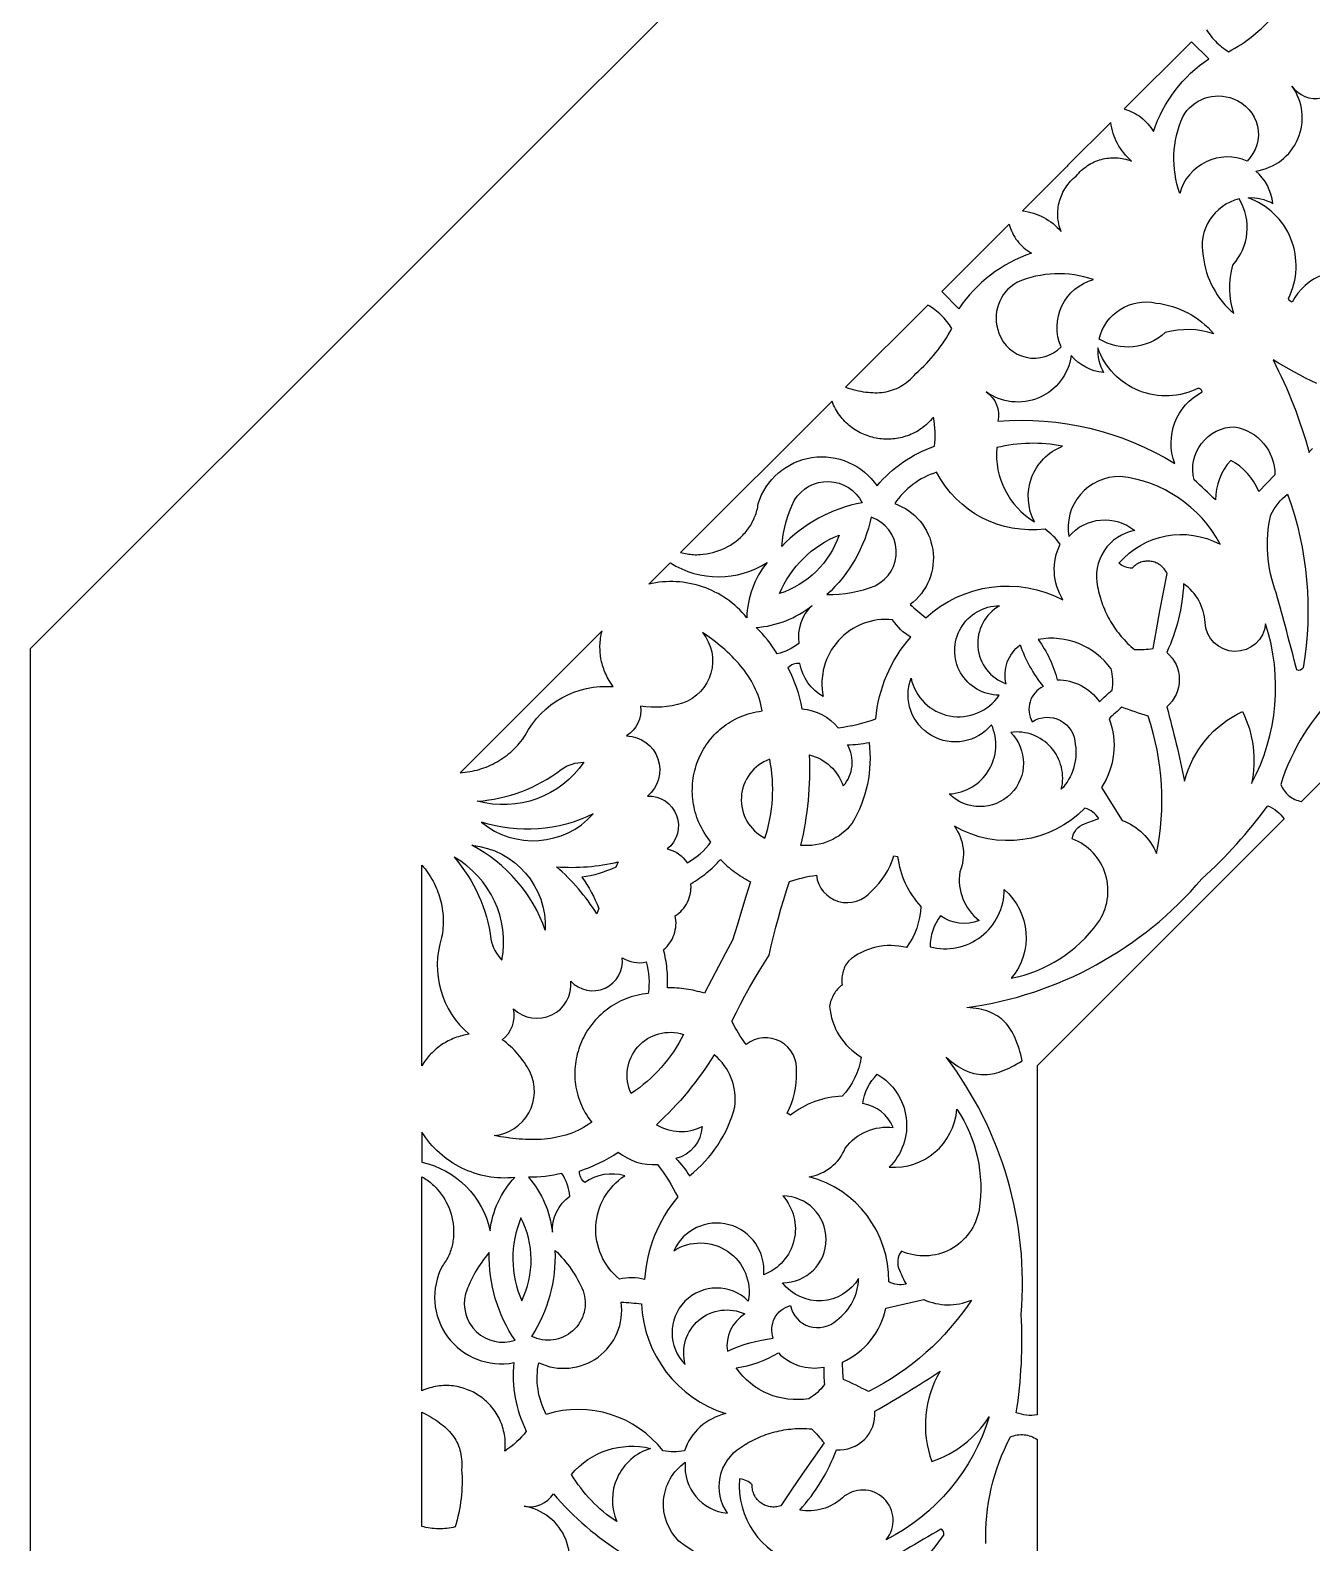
# Model space of a CAD drawing. Extents: x 3927 to 5087, y -513 to 1114.
# Drawn here: x 3927.4 to 4156.5, y 147.8 to 418.3 of the extents above; entities that cross this region are included whole.
import ezdxf

# ---------------------------------------------------------------- set-up
doc = ezdxf.new("R2010")
doc.units = 0
doc.layers.add('LAYER_1', color=18, linetype='CONTINUOUS')

msp = doc.modelspace()

# ---------------------------------------------------------------- linework, layer by layer
at = {"layer": 'LAYER_1'}
for points in [[(4747.65, -512.56), (5087.41, -172.81), (5087.41, 307.68), (4747.65, 647.44), (4267.16, 647.44), (3927.41, 307.68), (3927.41, -172.81), (4267.16, -512.56)], [(4112.73, 393.91), (4112.6, 393.84), (4112.46, 393.72), (4104.8, 386.06), (4105.29, 385.98), (4105.79, 385.88), (4106.27, 385.76), (4106.75, 385.62), (4107.22, 385.46), (4107.69, 385.27), (4108.14, 385.07), (4108.58, 384.84), (4109.02, 384.6), (4109.44, 384.33), (4109.85, 384.05), (4110.25, 383.74), (4110.63, 383.42), (4111, 383.08), (4111.35, 382.73), (4111.69, 382.35), (4111.57, 382.69), (4111.46, 383.02), (4111.37, 383.36), (4111.29, 383.7), (4111.23, 384.05), (4111.17, 384.39), (4111.14, 384.73), (4111.11, 385.07), (4111.11, 385.42), (4111.11, 385.76), (4111.13, 386.1), (4111.16, 386.44), (4111.2, 386.77), (4111.26, 387.11), (4111.33, 387.44), (4111.41, 387.77), (4111.51, 388.09), (4111.62, 388.41), (4111.74, 388.73), (4111.87, 389.04), (4112.02, 389.35), (4112.18, 389.65), (4112.35, 389.94), (4112.53, 390.23), (4112.72, 390.51), (4112.93, 390.79), (4113.15, 391.05), (4113.37, 391.31), (4113.61, 391.56), (4113.86, 391.81), (4114.13, 392.04), (4114.4, 392.26), (4114.62, 392.53), (4114.86, 392.79), (4115.1, 393.04), (4115.35, 393.28), (4115.61, 393.51), (4115.87, 393.72), (4116.15, 393.93), (4116.43, 394.12), (4116.72, 394.3), (4117.01, 394.47), (4117.31, 394.63), (4117.62, 394.77), (4117.93, 394.9), (4118.24, 395.02), (4118.56, 395.13), (4118.89, 395.23), (4119.21, 395.31), (4119.54, 395.38), (4119.88, 395.44), (4120.21, 395.48), (4120.55, 395.51), (4120.89, 395.53), (4121.23, 395.53), (4121.57, 395.52), (4121.91, 395.5), (4122.25, 395.46), (4122.6, 395.41), (4122.94, 395.35), (4123.28, 395.27), (4123.61, 395.17), (4123.95, 395.07), (4124.28, 394.94), (4123.91, 395.28), (4123.55, 395.64), (4123.21, 396.01), (4122.89, 396.39), (4122.59, 396.79), (4122.31, 397.2), (4122.04, 397.62), (4121.79, 398.05), (4121.57, 398.5), (4121.36, 398.95), (4121.18, 399.41), (4121.02, 399.88), (4120.87, 400.36), (4120.75, 400.85), (4120.66, 401.34), (4120.58, 401.84), (4112.91, 394.18), (4112.79, 394.04)], [(4026, 266.83), (4026.47, 266.19), (4026.91, 265.54), (4027.32, 264.86), (4027.71, 264.17), (4028.08, 263.47), (4028.42, 262.75), (4028.74, 262.02), (4029.03, 261.27), (4028.68, 260.27), (4028.31, 260.86), (4027.92, 261.45), (4027.53, 262.02), (4027.12, 262.59), (4026.71, 263.15), (4026.28, 263.7), (4025.85, 264.24), (4025.4, 264.77), (4024.94, 265.29), (4024.48, 265.81), (4024, 266.31), (4023.52, 266.81), (4023.03, 267.3), (4022.52, 267.77), (4022.01, 268.24), (4021.49, 268.7), (4022.18, 268.66), (4022.87, 268.62), (4023.57, 268.61), (4024.26, 268.6), (4024.95, 268.61), (4025.65, 268.63), (4026.34, 268.67), (4027.03, 268.72), (4027.72, 268.78), (4028.41, 268.85), (4029.1, 268.94), (4029.79, 269.04), (4030.48, 269.15), (4031.16, 269.28), (4031.85, 269.42), (4032.53, 269.57), (4032.07, 268.62), (4031.33, 268.3), (4030.59, 268.01), (4029.84, 267.74), (4029.09, 267.5), (4028.33, 267.29), (4027.56, 267.11), (4026.78, 266.96)], [(4052.97, 255.6), (4051.7, 253.23), (4050.43, 250.85), (4049.17, 248.46), (4047.92, 246.07), (4047.51, 246.2), (4047.11, 246.31), (4046.7, 246.42), (4046.3, 246.52), (4045.89, 246.61), (4045.48, 246.69), (4045.07, 246.77), (4044.65, 246.83), (4044.24, 246.89), (4043.82, 246.94), (4043.41, 246.98), (4042.99, 247.01), (4042.57, 247.03), (4042.15, 247.04), (4041.73, 247.05), (4041.31, 247.04), (4041.33, 247.47), (4041.34, 247.9), (4041.35, 248.33), (4041.34, 248.76), (4041.33, 249.19), (4041.31, 249.62), (4041.28, 250.05), (4041.24, 250.48), (4041.19, 250.91), (4041.14, 251.33), (4041.07, 251.76), (4041, 252.18), (4040.92, 252.6), (4040.83, 253.02), (4040.74, 253.44), (4040.63, 253.86), (4040.8, 254), (4040.95, 254.14), (4041.25, 254.45), (4041.53, 254.78), (4041.77, 255.12), (4042, 255.47), (4042.2, 255.84), (4042.37, 256.22), (4042.52, 256.61), (4042.64, 257.01), (4042.73, 257.41), (4042.8, 257.83), (4042.83, 258.24), (4042.85, 258.66), (4042.83, 259.08), (4042.78, 259.5), (4042.71, 259.92), (4043.05, 260.16), (4043.38, 260.43), (4043.69, 260.71), (4043.98, 261.01), (4044.24, 261.33), (4044.49, 261.67), (4044.71, 262.02), (4044.9, 262.39), (4045.07, 262.77), (4045.22, 263.16), (4045.34, 263.56), (4045.43, 263.97), (4045.49, 264.38), (4045.53, 264.8), (4045.54, 265.02), (4045.54, 265.23), (4045.53, 265.45), (4045.51, 265.66), (4045.88, 265.88), (4046.25, 266.11), (4046.61, 266.34), (4046.96, 266.59), (4047.31, 266.83), (4047.66, 267.09), (4048, 267.35), (4048.33, 267.62), (4048.66, 267.9), (4048.98, 268.18), (4049.3, 268.46), (4049.62, 268.76), (4049.92, 269.06), (4050.23, 269.37), (4050.52, 269.68), (4050.81, 270), (4051.1, 269.7), (4051.4, 269.41), (4051.71, 269.12), (4052.02, 268.84), (4052.34, 268.57), (4052.66, 268.3), (4052.99, 268.04), (4053.32, 267.79), (4053.66, 267.54), (4054.01, 267.3), (4054.35, 267.07), (4054.71, 266.84), (4055.07, 266.63), (4055.43, 266.42), (4055.8, 266.21), (4056.17, 266.02), (4055.35, 263.41), (4054.55, 260.81), (4053.76, 258.21)]]:
    msp.add_lwpolyline(points, close=True, dxfattribs=at)
for points in [[(4137.68, 418.43), (4137.89, 418.11), (4138.1, 417.8), (4138.32, 417.5), (4138.55, 417.2), (4138.79, 416.91), (4139.04, 416.63), (4139.29, 416.36), (4139.56, 416.09), (4139.83, 415.84), (4140.11, 415.59), (4140.4, 415.35), (4140.7, 415.12), (4141, 414.9), (4141.32, 414.69), (4141.64, 414.49, 0.092198), (4149.69, 420.9)], [(4161.36, 300, 0.129946), (4150.97, 283.44), (4151.09, 283.14), (4151.24, 282.86), (4151.4, 282.59), (4151.57, 282.33), (4151.77, 282.08), (4151.97, 281.84), (4152.2, 281.63), (4152.43, 281.42), (4152.68, 281.23), (4152.94, 281.06), (4153.2, 280.9), (4153.48, 280.76), (4153.77, 280.64), (4154.07, 280.54), (4154.37, 280.45), (4154.68, 280.39), (4173.13, 298.83)], [(4098.27, 147.66, -0.129946), (4102.63, 166.72), (4102.93, 166.84), (4103.23, 166.94), (4103.54, 167.02), (4103.85, 167.08), (4104.16, 167.11), (4104.47, 167.13), (4104.78, 167.13), (4105.09, 167.11), (4105.4, 167.07), (4105.7, 167.01), (4106, 166.93), (4106.3, 166.83), (4106.59, 166.71), (4106.87, 166.58), (4107.15, 166.42), (4107.42, 166.25), (4107.42, 140.16)]]:
    msp.add_lwpolyline(points, format="xyb", dxfattribs=at)
for points in [[(4122.99, 404.25), (4123.39, 404.12), (4123.79, 403.98), (4124.18, 403.82), (4124.56, 403.64), (4124.93, 403.45), (4125.29, 403.23), (4125.64, 403), (4125.98, 402.76), (4126.31, 402.49), (4126.62, 402.21), (4126.92, 401.92), (4127.2, 401.61), (4127.47, 401.29), (4127.73, 400.95), (4127.97, 400.6), (4128.19, 400.24, -0.163331), (4138.11, 413.24), (4135.02, 416.28)], [(4142.49, 406.06, -0.555806), (4144.94, 394.94, 0.456437), (4132.91, 389.16, -0.190546), (4133.43, 402.84, -0.376379)], [(4149.53, 387.36, 0.190741), (4146.51, 393.15, 0.566428), (4152.96, 408.36, 0.30721), (4158.25, 406.24, 0.16029), (4165.81, 374.62, 0.380582), (4153, 369.71, -0.285714), (4152.33, 370.38, 0.451873), (4145.11, 388.38, -0.142336)], [(4143.55, 388.15, 0.409539), (4137.1, 377.95, 0.189822), (4142.58, 367.65, -0.146101), (4142.39, 376.31, 0.329208)], [(4102.39, 383.65), (4102.51, 383.24), (4102.65, 382.85), (4102.81, 382.46), (4102.99, 382.07), (4103.19, 381.7), (4103.4, 381.34), (4103.63, 380.99), (4103.88, 380.66), (4104.14, 380.33), (4104.42, 380.02), (4104.72, 379.72), (4105.02, 379.43), (4105.35, 379.16), (4105.68, 378.91), (4106.03, 378.67), (4106.4, 378.45, 0.163331), (4093.4, 368.53), (4090.36, 371.62)], [(4100.58, 364.15, 0.555806), (4111.7, 361.7, -0.456437), (4117.48, 373.73, 0.190546), (4103.8, 373.21, 0.376379)], [(4087.88, 369.14), (4073.16, 354.47), (4073.63, 354.32), (4074.09, 354.19), (4074.55, 354.06), (4075, 353.95), (4075.45, 353.85), (4075.89, 353.76), (4076.32, 353.68), (4076.76, 353.62), (4077.18, 353.57), (4077.6, 353.53), (4078.02, 353.51), (4078.43, 353.5), (4078.84, 353.5), (4079.24, 353.52), (4079.64, 353.56), (4080.03, 353.61), (4080.42, 353.68), (4080.81, 353.76), (4081.19, 353.87), (4081.56, 353.99), (4081.93, 354.13), (4082.3, 354.28), (4082.66, 354.46), (4083.02, 354.65), (4083.37, 354.87), (4083.72, 355.1), (4084.07, 355.35), (4084.41, 355.63), (4084.75, 355.93), (4085.08, 356.24), (4085.41, 356.58), (4085.74, 356.95, 0.092198), (4092.15, 365), (4091.95, 365.32), (4091.74, 365.63), (4091.52, 365.94), (4091.29, 366.23), (4091.05, 366.52), (4090.8, 366.81), (4090.54, 367.08), (4090.28, 367.34), (4090.01, 367.6), (4089.73, 367.85), (4089.44, 368.09), (4089.14, 368.32), (4088.84, 368.54), (4088.53, 368.75), (4088.21, 368.95)], [(4118.49, 363.09, -0.409539), (4128.69, 369.54, -0.189822), (4138.99, 364.05, 0.146101), (4130.33, 364.25, -0.329208)], [(4119.28, 357.11, -0.190741), (4113.49, 360.13, -0.566428), (4098.28, 353.68, -0.30721), (4100.4, 348.39, -0.16029), (4132.02, 340.83, -0.380582), (4136.93, 353.63, 0.285714), (4136.26, 354.31, -0.451873), (4118.25, 361.53, 0.142336)], [(4070.74, 352), (4043.66, 324.92), (4043.95, 324.85), (4044.24, 324.78), (4044.53, 324.72), (4044.82, 324.67), (4045.11, 324.63), (4045.4, 324.59), (4045.69, 324.56), (4045.98, 324.55), (4046.27, 324.53), (4046.56, 324.53), (4046.86, 324.54), (4047.15, 324.55), (4047.72, 324.59), (4048.3, 324.67), (4048.87, 324.77), (4049.43, 324.91), (4049.98, 325.07), (4050.53, 325.25), (4051.06, 325.46), (4051.58, 325.7), (4052.09, 325.97), (4052.59, 326.25), (4053.07, 326.56), (4053.53, 326.9), (4053.98, 327.25), (4054.4, 327.63), (4054.81, 328.03), (4055, 328.24), (4055.19, 328.45), (4055.38, 328.67), (4055.55, 328.89), (4055.72, 329.12), (4055.89, 329.35), (4056.05, 329.58), (4056.2, 329.82), (4056.34, 330.07), (4056.48, 330.32), (4056.61, 330.57), (4056.74, 330.83), (4056.85, 331.09), (4056.96, 331.35), (4057.06, 331.62), (4057.16, 331.9), (4057.24, 332.18), (4057.32, 332.46), (4057.39, 332.74), (4057.45, 333.03), (4057.5, 333.32), (4057.54, 333.62, -0.629529), (4078.79, 336.82, -0.138658), (4089.05, 343.91, 0.080822), (4088.86, 349.11), (4088.61, 348.82), (4088.36, 348.54), (4088.1, 348.27), (4087.84, 348.01), (4087.57, 347.77), (4087.29, 347.53), (4087.01, 347.31), (4086.72, 347.1), (4086.43, 346.9), (4086.13, 346.71), (4085.83, 346.53), (4085.52, 346.36), (4085.21, 346.21), (4084.9, 346.07), (4084.58, 345.93), (4084.26, 345.81), (4083.94, 345.7), (4083.61, 345.6), (4083.28, 345.51), (4082.95, 345.43), (4082.62, 345.37), (4082.29, 345.31), (4081.96, 345.26), (4081.62, 345.23), (4081.29, 345.2), (4080.95, 345.19), (4080.62, 345.18), (4080.28, 345.19), (4079.95, 345.21), (4079.61, 345.23), (4079.28, 345.27), (4078.95, 345.32), (4078.62, 345.38), (4078.29, 345.45), (4077.97, 345.53), (4077.64, 345.61), (4077.32, 345.71), (4077.01, 345.82), (4076.69, 345.94), (4076.38, 346.07), (4076.08, 346.21), (4075.77, 346.35), (4075.48, 346.51), (4075.18, 346.68), (4074.89, 346.86), (4074.61, 347.04), (4074.33, 347.24), (4074.06, 347.45), (4073.8, 347.66), (4073.54, 347.89), (4073.29, 348.12), (4073.04, 348.36), (4072.8, 348.62), (4072.57, 348.88), (4072.35, 349.15), (4072.13, 349.43), (4071.93, 349.72), (4071.73, 350.02), (4071.54, 350.33), (4071.36, 350.64), (4071.19, 350.97), (4071.03, 351.3), (4070.88, 351.64)], [(4139.29, 334.31, 0.013484), (4135.48, 337.92, -0.488168), (4142.75, 347.4, -0.365052), (4149.91, 338.83), (4147.05, 335.84, 0.168582), (4142.03, 341.39, 0.182959)], [(4106.94, 330.38, -0.445111), (4111.92, 343.92, 0.110537), (4100.2, 343.67, 0.284998)], [(4112.03, 316.47, -0.260176), (4111.54, 326.41, 0.071429), (4108.84, 329.11, -0.313845), (4089.44, 339.26, 0.172229), (4081.95, 333.67, -0.598525), (4084.72, 315.61, 0.018892), (4087.5, 313.24, -0.315589)], [(4130.64, 321.16), (4130.52, 321.39), (4130.4, 321.6), (4130.26, 321.81), (4130.12, 322), (4129.96, 322.18), (4129.79, 322.34), (4129.62, 322.5), (4129.44, 322.64), (4129.25, 322.77), (4129.05, 322.89), (4128.85, 322.99), (4128.64, 323.09), (4128.43, 323.17), (4128.21, 323.23), (4127.99, 323.29), (4127.77, 323.33), (4127.54, 323.36), (4127.32, 323.37), (4127.09, 323.37), (4126.86, 323.36), (4126.64, 323.33), (4126.41, 323.29), (4126.19, 323.24), (4125.97, 323.17), (4125.75, 323.09), (4125.54, 323), (4125.33, 322.89), (4125.13, 322.76), (4124.93, 322.62), (4124.74, 322.47), (4124.56, 322.3), (4124.38, 322.12, -0.182927), (4122.04, 322.99, -0.353746), (4140.11, 326.4, 0.250469), (4122.25, 338.51, 0.467604), (4113.06, 327.76, -0.410285), (4124.88, 328.84, 0.429437), (4118.22, 318.78), (4118.3, 318.37), (4118.39, 317.96), (4118.49, 317.55), (4118.6, 317.15), (4118.72, 316.75), (4118.84, 316.35), (4118.98, 315.96), (4119.12, 315.57), (4119.27, 315.18), (4119.43, 314.8), (4119.59, 314.42), (4119.77, 314.05), (4119.95, 313.68), (4120.14, 313.31), (4120.34, 312.95), (4120.54, 312.59), (4120.76, 312.23), (4120.98, 311.89), (4121.21, 311.54), (4121.44, 311.2), (4121.68, 310.87), (4121.93, 310.54), (4122.19, 310.21), (4122.46, 309.89), (4122.73, 309.58), (4123.01, 309.27), (4123.29, 308.97), (4123.59, 308.67), (4123.89, 308.38), (4124.19, 308.1), (4124.5, 307.82), (4124.82, 307.55, 0.029744), (4128.17, 307.74), (4128.75, 311.1), (4129.35, 314.46), (4129.98, 317.82)], [(4061.77, 326.02, -0.099546), (4063.99, 334.22, -0.591476), (4076.12, 333.83, 0.154799)], [(4149.19, 331.67, -0.115328), (4152.2, 335.37, -0.128981), (4154.96, 304.29, -0.4), (4153.83, 303.91, 0.004418), (4150.16, 317.69, -0.149279)], [(4069.83, 317.38, 0.099546), (4078.45, 318.97, 0.674396), (4077.75, 331.22, -0.154799)], [(4061.36, 317.57, -0.202648), (4072, 328.02, -0.235088)], [(4041.77, 323.03), (4041.84, 323.08, 0.294067), (4059.12, 323.13, 0.165792), (4055.51, 313.26), (4055.11, 313.74), (4054.69, 314.2), (4054.26, 314.65), (4053.81, 315.08), (4053.35, 315.49), (4052.88, 315.88), (4052.4, 316.25), (4051.9, 316.61), (4051.4, 316.94), (4050.88, 317.26), (4050.36, 317.56), (4049.82, 317.84), (4049.28, 318.11), (4048.73, 318.35), (4048.17, 318.57), (4047.6, 318.78), (4047.03, 318.96), (4046.45, 319.13), (4045.87, 319.27), (4045.28, 319.4), (4044.68, 319.5), (4044.08, 319.59), (4043.48, 319.65), (4042.88, 319.69), (4042.27, 319.72), (4041.66, 319.72), (4041.05, 319.7), (4040.44, 319.65), (4039.83, 319.59), (4039.22, 319.5), (4038.61, 319.4), (4038, 319.27)], [(4133.78, 284.02, -0.226899), (4144.14, 296.47, -0.168305), (4145.75, 283.6, 0.203895), (4148.26, 312.15, -0.930701), (4137.44, 312.39, 0.229894), (4133.6, 319.34, -0.097316), (4130.59, 307.06, -0.458333), (4130.59, 297.32, -0.01483)], [(4060.93, 306.78, 0.071392), (4057.18, 311.5, 0.152277), (4067.19, 315.45, 0.253658), (4064.83, 308.66, -0.106904)], [(4104.36, 308.38, 0.081447), (4108.5, 300.94, 0.43557), (4106.53, 294.64, -0.585279), (4114.24, 290.59, -0.231059), (4111.73, 282.56, 0.528721), (4102.68, 292.75, -1), (4091.7, 281.73, 0.527165), (4099.26, 294.1, -0.846436), (4084.87, 302.43, 0.660776), (4100.63, 299.39, -1), (4100.7, 315.38, 0.639339), (4101.86, 301.43, -0.297019)], [(4071.86, 293.58, 0.054599), (4078.56, 295.15, -0.157976), (4084.81, 309.77, -0.122041), (4081.58, 312.9, 0.506566), (4069.18, 299.16, -0.229925), (4064.99, 305.06, 0.244526), (4062.87, 304.29, -0.070676), (4065.37, 296.98, -0.194819)], [(4029.62, 310.88), (4004.26, 285.52), (4004.7, 285.55), (4005.14, 285.6), (4005.57, 285.66), (4006, 285.73), (4006.43, 285.81), (4006.85, 285.9), (4007.28, 286.01), (4007.69, 286.13), (4008.1, 286.26), (4008.51, 286.4), (4008.92, 286.55), (4009.32, 286.71), (4009.71, 286.89), (4010.1, 287.08), (4010.48, 287.27), (4010.86, 287.48), (4011.23, 287.7), (4011.59, 287.93), (4011.95, 288.17), (4012.3, 288.42), (4012.65, 288.68), (4012.99, 288.95), (4013.32, 289.23), (4013.64, 289.52), (4013.95, 289.83), (4014.26, 290.14), (4014.56, 290.45), (4014.84, 290.78), (4015.12, 291.12), (4015.4, 291.47), (4015.66, 291.82), (4015.91, 292.19, -0.303459), (4031.63, 300.92), (4031.43, 301.19), (4031.24, 301.46), (4031.06, 301.74), (4030.89, 302.02), (4030.72, 302.31), (4030.57, 302.6), (4030.42, 302.9), (4030.28, 303.2), (4030.15, 303.5), (4030.03, 303.8), (4029.92, 304.11), (4029.82, 304.42), (4029.72, 304.73), (4029.64, 305.04), (4029.56, 305.36), (4029.49, 305.68), (4029.43, 306), (4029.38, 306.32), (4029.34, 306.64), (4029.3, 306.97), (4029.28, 307.29), (4029.27, 307.62), (4029.26, 307.95), (4029.26, 308.27), (4029.27, 308.6), (4029.3, 308.93), (4029.33, 309.25), (4029.37, 309.58), (4029.41, 309.91), (4029.47, 310.23), (4029.54, 310.55)], [(4044.83, 269.4, 0.101667), (4049.1, 273.1), (4048.77, 273.52), (4048.46, 273.95), (4048.16, 274.38), (4047.89, 274.82), (4047.63, 275.26), (4047.39, 275.71), (4047.17, 276.16), (4046.96, 276.61), (4046.77, 277.07), (4046.6, 277.53), (4046.44, 277.99), (4046.3, 278.46), (4046.18, 278.93), (4046.07, 279.4), (4045.98, 279.86), (4045.91, 280.33), (4045.85, 280.81), (4045.81, 281.28), (4045.78, 281.75), (4045.76, 282.22), (4045.77, 282.68), (4045.78, 283.15), (4045.82, 283.62), (4045.86, 284.08), (4045.93, 284.54), (4046, 285), (4046.09, 285.45), (4046.2, 285.9), (4046.32, 286.35), (4046.45, 286.79), (4046.6, 287.23), (4046.76, 287.66), (4046.93, 288.08), (4047.12, 288.5), (4047.32, 288.92), (4047.53, 289.33), (4047.76, 289.73), (4048, 290.12), (4048.25, 290.51), (4048.52, 290.88), (4048.79, 291.25), (4049.08, 291.61), (4049.38, 291.96), (4049.7, 292.31), (4050.02, 292.64), (4050.36, 292.96), (4050.71, 293.27), (4051.07, 293.57), (4051.44, 293.86), (4051.82, 294.13), (4052.21, 294.4), (4052.62, 294.65), (4053.03, 294.89), (4053.45, 295.12), (4053.89, 295.33), (4054.33, 295.53), (4054.79, 295.71), (4055.25, 295.88), (4055.73, 296.04), (4056.21, 296.17), (4056.71, 296.3), (4057.21, 296.41), (4057.72, 296.5), (4058.25, 296.57), (4058.14, 297.16), (4058.01, 297.73), (4057.87, 298.29), (4057.7, 298.84), (4057.52, 299.39), (4057.31, 299.92), (4057.09, 300.43), (4056.85, 300.94), (4056.6, 301.44), (4056.33, 301.93), (4056.04, 302.41), (4055.74, 302.88), (4055.42, 303.34), (4055.1, 303.79), (4054.75, 304.24), (4054.4, 304.67), (4054.04, 305.1), (4053.66, 305.51), (4053.27, 305.92), (4052.88, 306.32), (4052.47, 306.72), (4052.06, 307.1), (4051.64, 307.48), (4051.21, 307.85), (4050.77, 308.21), (4050.33, 308.57), (4049.89, 308.92), (4049.43, 309.27), (4048.52, 309.94), (4047.59, 310.59, -0.52106), (4044.02, 297.98, -0.114668), (4036.51, 297.42, -0.284712), (4034.02, 292.1, -0.696648), (4037.75, 281.35, -0.726017), (4041.29, 271.89, -0.20843)], [(4118.55, 298.2, -0.020178), (4120.82, 300.32, 0.115727), (4120.64, 304.09, 0.290286), (4107.59, 309.36, -0.093313), (4111.01, 302.14, -0.250344)], [(4128.74, 271.08, 0.131494), (4127.29, 295.62, -0.015613), (4122.58, 297.26, 0.014201), (4120.27, 295.19, -0.242101), (4118.92, 282.91), (4122.62, 277, -0.210762)], [(4065.18, 272.53, 0.070225), (4066.72, 288.7, -0.255113), (4072.74, 283.16, 0.328175), (4073.48, 290.51, 0.048), (4077.36, 290.96, -0.166617), (4074.37, 276.52, -0.260364)], [(4007.33, 280.44, 0.148801), (4022.34, 286.13, -0.149579), (4026.39, 287.41, -0.32029)], [(4058.74, 273.85, 0.130387), (4059.6, 287.93, 0.658893)], [(4097.03, 259.11, -0.260252), (4090.16, 259.92, 0.167096), (4088.28, 254.39, 0.493524), (4101.52, 264.64, -0.411118), (4102.77, 248.76, 0.186909), (4118.28, 258.66, 0.486535), (4113.69, 273.71, -0.285149), (4115.86, 276.36, -0.015682), (4118.46, 277.32, 0.180266), (4115.96, 279.2, -0.343767), (4092.62, 275.95, -0.263043), (4093.58, 267.78, 0.27)], [(4104.75, 234.02), (4104.62, 234.58), (4104.48, 235.13), (4104.34, 235.65), (4104.19, 236.16), (4104.03, 236.65), (4103.86, 237.12), (4103.69, 237.58), (4103.5, 238.02), (4103.31, 238.44), (4103.1, 238.84), (4102.89, 239.23), (4102.66, 239.6), (4102.42, 239.96), (4102.17, 240.3), (4101.91, 240.62), (4101.63, 240.92), (4101.33, 241.21), (4101.03, 241.48), (4100.7, 241.73), (4100.36, 241.97), (4100.01, 242.19), (4099.64, 242.4), (4099.24, 242.58), (4098.84, 242.75), (4098.41, 242.91), (4097.96, 243.04), (4097.5, 243.17), (4097.01, 243.27), (4096.5, 243.36), (4095.97, 243.43), (4095.42, 243.48), (4094.84, 243.52, 0.184534), (4136.86, 266.56, 0.051611), (4148.66, 279.63), (4149.09, 279.42), (4149.5, 279.18), (4149.89, 278.92), (4150.27, 278.63), (4150.62, 278.33), (4150.96, 278), (4151.28, 277.65), (4151.57, 277.28), (4107.42, 233.12), (4107.42, 170.65), (4106.94, 170.59), (4106.47, 170.57), (4106, 170.58), (4105.53, 170.61), (4105.06, 170.68), (4104.6, 170.77), (4104.14, 170.89), (4103.69, 171.04, 0.051611), (4104.58, 188.63, 0.184534), (4091.17, 234.63), (4091.6, 234.25), (4092.03, 233.9), (4092.45, 233.57), (4092.87, 233.27), (4093.29, 232.99), (4093.7, 232.74), (4094.11, 232.51), (4094.51, 232.3), (4094.92, 232.12), (4095.32, 231.97), (4095.72, 231.84), (4096.12, 231.73), (4096.53, 231.64), (4096.93, 231.58), (4097.33, 231.54), (4097.73, 231.52), (4098.14, 231.52), (4098.55, 231.55), (4098.96, 231.59), (4099.37, 231.66), (4099.79, 231.75), (4100.21, 231.86), (4100.64, 231.99), (4101.07, 232.14), (4101.5, 232.31), (4101.95, 232.5), (4102.39, 232.7), (4102.85, 232.93), (4103.31, 233.18), (4103.78, 233.44), (4104.26, 233.72)], [(4008.05, 276.69, 0.400641), (4028.07, 278.15, -0.191625)], [(4006.34, 272.55, -0.400641), (4019.47, 257.36, 0.191625)], [(4059.52, 252.92), (4059.89, 254.59), (4060.28, 256.25), (4060.7, 257.91), (4061.15, 259.56), (4061.61, 261.2), (4062.11, 262.84), (4062.63, 264.47), (4063.17, 266.09, -0.043369), (4067.94, 267.2, 0.664616), (4077.8, 264.36, 0.134719), (4081.8, 270.66), (4082.47, 270.57, 0.16006), (4086.61, 261.61, -0.14921), (4084.06, 254.25, 0.243063), (4073.66, 251.84), (4073.49, 251.6), (4073.33, 251.35), (4073.18, 251.1), (4073.05, 250.84), (4072.93, 250.57), (4072.83, 250.31), (4072.74, 250.04), (4072.66, 249.76), (4072.6, 249.49), (4072.55, 249.21), (4072.52, 248.93), (4072.5, 248.65), (4072.49, 248.37), (4072.5, 248.1), (4072.52, 247.82), (4072.56, 247.55), (4072.34, 247.38), (4072.13, 247.2), (4071.93, 247), (4071.74, 246.8), (4071.56, 246.59), (4071.38, 246.37), (4071.22, 246.14), (4071.07, 245.9), (4070.93, 245.65), (4070.81, 245.4), (4070.69, 245.13), (4070.59, 244.86), (4070.5, 244.59), (4070.42, 244.31), (4070.36, 244.02), (4070.31, 243.72, 0.243063), (4075.96, 234.67, -0.14921), (4072.56, 227.66, 0.16006), (4063.3, 224.25), (4062.75, 224.66, 0.134719), (4064.39, 231.95, 0.664616), (4055.4, 236.92, -0.043369), (4052.82, 241.07), (4053.58, 242.59), (4054.36, 244.11), (4055.16, 245.61), (4055.99, 247.1), (4056.84, 248.57), (4057.71, 250.04), (4058.61, 251.48)], [(3997.42, 233.12), (3997.42, 268.98), (3997.71, 268.65), (3997.99, 268.31), (3998.25, 267.96), (3998.51, 267.61), (3998.75, 267.25), (3998.98, 266.88), (3999.21, 266.51), (3999.42, 266.13), (3999.62, 265.75), (3999.81, 265.36), (3999.98, 264.96), (4000.15, 264.57), (4000.3, 264.16), (4000.45, 263.76), (4000.58, 263.35), (4000.7, 262.93), (4000.8, 262.51), (4000.9, 262.09), (4000.98, 261.67), (4001.06, 261.25), (4001.11, 260.82), (4001.16, 260.39), (4001.2, 259.96), (4001.22, 259.52), (4001.23, 259.09), (4001.23, 258.65), (4001.21, 258.22), (4001.18, 257.78), (4001.14, 257.34), (4001.09, 256.9), (4001.02, 256.47), (4000.94, 256.03, 0.303459), (4005.88, 238.75), (4005.55, 238.69), (4005.22, 238.63), (4004.9, 238.56), (4004.58, 238.49), (4004.26, 238.4), (4003.94, 238.3), (4003.63, 238.2), (4003.32, 238.08), (4003.02, 237.96), (4002.72, 237.83), (4002.42, 237.7), (4002.13, 237.55), (4001.84, 237.4), (4001.56, 237.24), (4001.28, 237.07), (4001.01, 236.89), (4000.74, 236.71), (4000.47, 236.51), (4000.22, 236.32), (3999.96, 236.11), (3999.72, 235.9), (3999.48, 235.68), (3999.24, 235.45), (3999.01, 235.22), (3998.79, 234.98), (3998.57, 234.73), (3998.36, 234.48), (3998.16, 234.22), (3997.96, 233.95), (3997.77, 233.68), (3997.59, 233.41)], [(4003.18, 270.41, -0.148801), (4009.77, 255.76, 0.149579), (4011.73, 252.01, 0.32029)], [(4037.51, 251.7, -0.101667), (4037.9, 246.06), (4037.37, 245.99), (4036.85, 245.91), (4036.34, 245.81), (4035.84, 245.7), (4035.34, 245.57), (4034.86, 245.42), (4034.38, 245.26), (4033.91, 245.09), (4033.45, 244.9), (4033.01, 244.7), (4032.57, 244.48), (4032.14, 244.25), (4031.72, 244), (4031.32, 243.75), (4030.92, 243.48), (4030.54, 243.2), (4030.16, 242.91), (4029.8, 242.61), (4029.45, 242.3), (4029.1, 241.97), (4028.78, 241.64), (4028.46, 241.3), (4028.15, 240.95), (4027.86, 240.58), (4027.58, 240.22), (4027.31, 239.84), (4027.05, 239.45), (4026.81, 239.06), (4026.58, 238.66), (4026.36, 238.25), (4026.15, 237.84), (4025.96, 237.42), (4025.78, 237), (4025.62, 236.57), (4025.47, 236.13), (4025.33, 235.69), (4025.21, 235.25), (4025.1, 234.8), (4025, 234.35), (4024.92, 233.9), (4024.86, 233.44), (4024.81, 232.98), (4024.77, 232.52), (4024.75, 232.06), (4024.75, 231.59), (4024.76, 231.13), (4024.78, 230.66), (4024.83, 230.2), (4024.88, 229.73), (4024.96, 229.26), (4025.05, 228.8), (4025.16, 228.34), (4025.28, 227.87), (4025.42, 227.41), (4025.58, 226.96), (4025.75, 226.5), (4025.94, 226.05), (4026.15, 225.6), (4026.38, 225.15), (4026.62, 224.71), (4026.88, 224.28), (4027.16, 223.85), (4027.46, 223.42), (4027.78, 223), (4027.29, 222.66), (4026.8, 222.34), (4026.29, 222.05), (4025.79, 221.77), (4025.27, 221.52), (4024.75, 221.29), (4024.23, 221.08), (4023.7, 220.89), (4023.17, 220.72), (4022.63, 220.56), (4022.09, 220.43), (4021.54, 220.31), (4021, 220.2), (4020.44, 220.12), (4019.89, 220.04), (4019.33, 219.99), (4018.77, 219.95), (4018.21, 219.92), (4017.65, 219.9), (4017.09, 219.9), (4016.52, 219.91), (4015.96, 219.93), (4015.39, 219.96), (4014.83, 220), (4014.26, 220.05), (4013.7, 220.11), (4013.13, 220.17), (4012.57, 220.25), (4011.45, 220.42), (4010.34, 220.62, 0.52106), (4016.73, 232.06, 0.114668), (4011.8, 237.77, 0.284712), (4013.81, 243.29, 0.696648), (4024.05, 248.25, 0.726017), (4033.24, 252.44, 0.20843)], [(4044.2, 238.71, -0.130387), (4034.85, 228.15, -0.658893)], [(4049.68, 235.09, -0.070225), (4039.34, 222.57, 0.255113), (4047.51, 222.23, -0.328175), (4042.84, 216.51, -0.048), (4045.26, 213.45, 0.166617), (4053.36, 225.77, 0.260364)], [(4081.69, 222.07, 0.260252), (4076.26, 226.35, -0.167096), (4078.84, 231.59, -0.493524), (4080.96, 214.97, 0.411118), (4093.07, 225.33, -0.186909), (4097.04, 207.36, -0.486535), (4083.15, 199.95, 0.285149), (4082.81, 196.55, 0.015682), (4083.97, 194.03, -0.180266), (4080.87, 194.47, 0.343767), (4066.66, 213.27, 0.263043), (4073.12, 218.37, -0.27)], [(3997.42, 215.94), (3997.43, 215.85, -0.294067), (4009.62, 203.6, -0.165792), (4014.04, 213.13), (4013.42, 213.07), (4012.8, 213.04), (4012.18, 213.03), (4011.56, 213.05), (4010.95, 213.08), (4010.34, 213.14), (4009.73, 213.21), (4009.13, 213.31), (4008.53, 213.43), (4007.94, 213.57), (4007.36, 213.73), (4006.78, 213.91), (4006.21, 214.11), (4005.65, 214.33), (4005.1, 214.56), (4004.55, 214.82), (4004.01, 215.09), (4003.49, 215.39), (4002.97, 215.7), (4002.47, 216.03), (4001.97, 216.37), (4001.49, 216.74), (4001.02, 217.12), (4000.56, 217.51), (4000.12, 217.93), (3999.69, 218.36), (3999.27, 218.8), (3998.87, 219.26), (3998.48, 219.74), (3998.11, 220.23), (3997.76, 220.74), (3997.42, 221.26)], [(4039.52, 215.48, -0.054599), (4043.15, 209.64, 0.157976), (4037.23, 194.88, 0.122041), (4032.74, 194.95, -0.506566), (4033.68, 213.43, 0.229925), (4026.54, 212.22, -0.244526), (4025.59, 214.27, 0.070676), (4032.53, 217.67, 0.194819)], [(4022.46, 213.87, -0.071392), (4016.47, 213.19, -0.152277), (4020.76, 203.32, -0.253658), (4023.89, 209.79, 0.106904)], [(3997.42, 174.97), (3997.42, 213.26), (3997.68, 213.11), (3997.93, 212.95), (3998.18, 212.79), (3998.42, 212.62), (3998.65, 212.45), (3998.88, 212.27), (3999.11, 212.08), (3999.33, 211.89), (3999.54, 211.69), (3999.75, 211.49), (3999.95, 211.28), (4000.15, 211.06), (4000.52, 210.62), (4000.88, 210.16), (4001.2, 209.69), (4001.51, 209.2), (4001.79, 208.69), (4002.04, 208.17), (4002.27, 207.65), (4002.47, 207.11), (4002.64, 206.56), (4002.79, 206.01), (4002.91, 205.45), (4003, 204.88), (4003.06, 204.32), (4003.1, 203.75), (4003.1, 203.18), (4003.09, 202.9), (4003.08, 202.61), (4003.05, 202.33), (4003.02, 202.05), (4002.98, 201.77), (4002.94, 201.49), (4002.88, 201.21), (4002.82, 200.93), (4002.75, 200.66), (4002.67, 200.38), (4002.58, 200.11), (4002.49, 199.84), (4002.39, 199.57), (4002.27, 199.31), (4002.16, 199.05), (4002.03, 198.79), (4001.89, 198.53), (4001.75, 198.28), (4001.6, 198.03), (4001.43, 197.78), (4001.26, 197.54), (4001.09, 197.3, 0.629529), (4013.84, 180.01, 0.138658), (4016.09, 167.74, -0.080822), (4012.27, 164.2), (4012.31, 164.58), (4012.33, 164.96), (4012.33, 165.33), (4012.33, 165.7), (4012.31, 166.06), (4012.28, 166.43), (4012.24, 166.78), (4012.18, 167.14), (4012.12, 167.48), (4012.04, 167.83), (4011.95, 168.17), (4011.86, 168.5), (4011.75, 168.83), (4011.63, 169.15), (4011.5, 169.47), (4011.36, 169.78), (4011.21, 170.09), (4011.05, 170.39), (4010.88, 170.69), (4010.7, 170.97), (4010.51, 171.26), (4010.32, 171.53), (4010.12, 171.8), (4009.9, 172.06), (4009.68, 172.32), (4009.46, 172.56), (4009.22, 172.8), (4008.98, 173.04), (4008.73, 173.26), (4008.48, 173.48), (4008.22, 173.69), (4007.95, 173.89), (4007.67, 174.08), (4007.39, 174.26), (4007.11, 174.44), (4006.82, 174.6), (4006.52, 174.76), (4006.22, 174.91), (4005.91, 175.04), (4005.6, 175.17), (4005.29, 175.29), (4004.97, 175.4), (4004.65, 175.5), (4004.32, 175.59), (4003.99, 175.67), (4003.66, 175.73), (4003.33, 175.79), (4002.99, 175.84), (4002.65, 175.87), (4002.31, 175.9), (4001.96, 175.91), (4001.62, 175.91), (4001.27, 175.9), (4000.92, 175.88), (4000.57, 175.85), (4000.22, 175.8), (3999.87, 175.74), (3999.52, 175.67), (3999.17, 175.59), (3998.82, 175.49), (3998.47, 175.38), (3998.12, 175.26), (3997.77, 175.12)], [(4052.03, 182.04, -0.081447), (4060.23, 184.37, -0.43557), (4063.29, 190.22, 0.585279), (4071.6, 187.63, 0.231059), (4075.5, 195.08, -0.528721), (4061.9, 194.28, 1), (4061.93, 209.83, -0.527165), (4058.53, 195.74, 0.846436), (4042.46, 200.03, -0.660776), (4055.76, 191.03, 1), (4044.5, 179.68, -0.639339), (4055.18, 188.72, 0.297019)], [(4015.13, 205.94, 0.202648), (4015.27, 191.04, 0.235088)], [(4009.45, 199.68, 0.099546), (4005.22, 192.31, 0.591476), (4014.07, 184.01, -0.154799)], [(4021.26, 200.09, -0.099546), (4026.23, 192.87, -0.674396), (4017.07, 184.71, 0.154799)], [(4051.74, 170.89, 0.260176), (4044.36, 164.21, -0.071429), (4040.55, 164.21, 0.313845), (4019.65, 170.75, -0.172229), (4018.3, 180, 0.598525), (4033.04, 190.82, -0.018892), (4036.68, 190.52, 0.315589)], [(4095.65, 191.18, -0.131494), (4077.27, 174.84, 0.015613), (4072.78, 177.02, -0.014201), (4072.61, 180.11, 0.242101), (4080.35, 189.75), (4087.14, 191.31, 0.210762)], [(4069.27, 179.2, 0.020178), (4069.37, 176.1, -0.115727), (4066.58, 173.56, -0.290286), (4053.62, 179.06, 0.093313), (4061.15, 181.75, 0.250344)], [(4090.07, 178.46, 0.226899), (4088.59, 162.33, 0.168305), (4098.83, 170.29, -0.203895), (4080.42, 148.33, 0.930701), (4072.59, 155.82, -0.229894), (4064.96, 153.62, 0.097316), (4071.52, 164.42, 0.458333), (4078.41, 171.31, 0.01483)], [(3997.42, 150.72), (3997.41, 171.16), (3998.26, 170.71), (3998.67, 170.47), (3999.07, 170.24), (3999.46, 170), (3999.83, 169.76), (4000.2, 169.52), (4000.55, 169.27), (4000.88, 169.02), (4001.21, 168.76), (4001.52, 168.5), (4001.82, 168.23), (4002.1, 167.95), (4002.37, 167.67), (4002.62, 167.38), (4002.86, 167.08), (4003.09, 166.77), (4003.3, 166.46), (4003.49, 166.13), (4003.67, 165.8), (4003.84, 165.46), (4003.98, 165.1), (4004.12, 164.73), (4004.23, 164.36), (4004.33, 163.97), (4004.41, 163.56), (4004.47, 163.15), (4004.52, 162.72), (4004.55, 162.28), (4004.56, 161.82), (4004.55, 161.35), (4004.53, 160.86, -0.092198), (4003.37, 150.64), (4003, 150.55), (4002.63, 150.48), (4002.26, 150.42), (4001.88, 150.37), (4001.51, 150.34), (4001.14, 150.31), (4000.76, 150.3), (4000.39, 150.3), (4000.01, 150.31), (3999.64, 150.34), (3999.26, 150.37), (3998.89, 150.42), (3998.52, 150.48), (3998.15, 150.55), (3997.78, 150.63)], [(4061.58, 154.42), (4061.34, 154.34), (4061.1, 154.28), (4060.86, 154.23), (4060.62, 154.2), (4060.38, 154.18), (4060.15, 154.18), (4059.91, 154.19), (4059.68, 154.22), (4059.46, 154.27), (4059.24, 154.32), (4059.02, 154.39), (4058.81, 154.47), (4058.6, 154.57), (4058.4, 154.67), (4058.2, 154.79), (4058.02, 154.92), (4057.84, 155.06), (4057.67, 155.21), (4057.51, 155.37), (4057.36, 155.54), (4057.22, 155.71), (4057.08, 155.9), (4056.96, 156.1), (4056.86, 156.3), (4056.76, 156.51), (4056.68, 156.73), (4056.61, 156.95), (4056.55, 157.18), (4056.51, 157.42), (4056.48, 157.66), (4056.47, 157.91), (4056.48, 158.16, 0.182927), (4054.21, 159.21, 0.353746), (4064.58, 144.02, -0.250469), (4043.38, 148.09, -0.467604), (4044.49, 162.18, 0.410285), (4052.07, 153.06, -0.429437), (4054.48, 164.89), (4054.83, 165.12), (4055.19, 165.34), (4055.54, 165.56), (4055.9, 165.77), (4056.27, 165.97), (4056.64, 166.16), (4057.01, 166.34), (4057.39, 166.52), (4057.77, 166.68), (4058.15, 166.84), (4058.53, 166.99), (4058.92, 167.14), (4059.31, 167.27), (4059.71, 167.39), (4060.11, 167.51), (4060.5, 167.62), (4060.91, 167.72), (4061.31, 167.81), (4061.71, 167.89), (4062.12, 167.97), (4062.53, 168.03), (4062.94, 168.09), (4063.35, 168.13), (4063.76, 168.17), (4064.18, 168.2), (4064.59, 168.22), (4065.01, 168.23), (4065.42, 168.24), (4065.84, 168.23), (4066.26, 168.21), (4066.68, 168.19), (4067.09, 168.16, -0.029744), (4069.33, 165.66), (4067.36, 162.87), (4065.41, 160.07), (4063.48, 157.25)], [(4038.3, 164.66, 0.445111), (4032.25, 151.57, -0.110537), (4024.14, 160.03, -0.284998)], [(4028.13, 137.03, 0.190741), (4021.9, 138.99, 0.566428), (4015.7, 154.31, 0.30721), (4020.95, 156.55, 0.16029), (4048.65, 139.53, 0.380582), (4043.07, 127.01, -0.285714), (4042.11, 127.01, 0.451873), (4024.28, 134.63, -0.142336)], [(4067.27, 133.87, 0.115328), (4066.78, 129.13, 0.128981), (4090.71, 149.15, 0.4), (4090.18, 150.21, -0.004418), (4077.83, 143.07, 0.149279)]]:
    msp.add_lwpolyline(points, format="xyb", close=True, dxfattribs=at)
msp.add_lwpolyline([(4157.41, 355.13), (4156.41, 355.62), (4155.41, 356.12), (4154.43, 356.63), (4153.45, 357.15), (4152.47, 357.69), (4151.51, 358.24), (4150.55, 358.8), (4149.59, 359.37), (4150.1, 358.38), (4150.59, 357.38), (4151.06, 356.38), (4151.53, 355.37), (4151.98, 354.35), (4152.41, 353.33), (4152.84, 352.3), (4153.25, 351.27), (4153.64, 350.23), (4154.02, 349.19), (4154.39, 348.14), (4154.75, 347.09), (4155.09, 346.03), (4155.42, 344.97), (4155.73, 343.9), (4156.03, 342.83), (4156.18, 343.02), (4156.34, 343.2), (4156.49, 343.37), (4156.66, 343.54)], dxfattribs=at)

doc.saveas('drawing.dxf')
